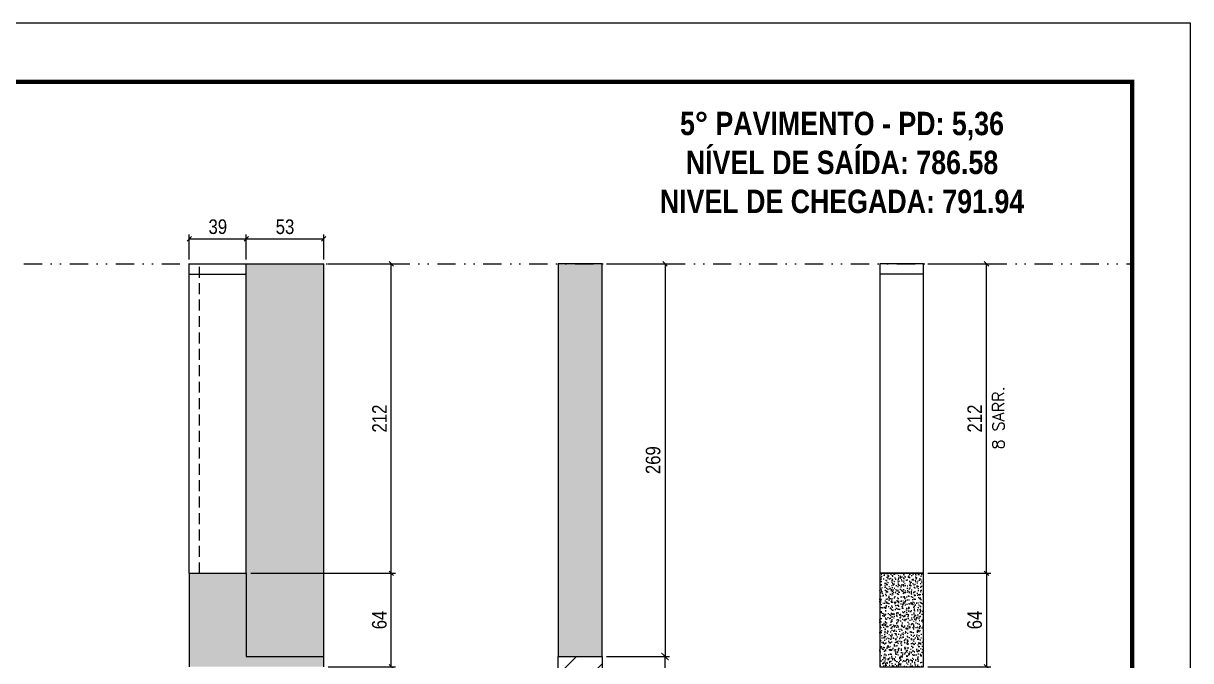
# Model space of a CAD drawing. Extents: x 28748 to 35002, y 14885 to 43501.
# Drawn here: x 31033 to 31832, y 41916 to 42352 of the extents above; entities that cross this region are included whole.
import ezdxf

# ---------------------------------------------------------------- set-up
doc = ezdxf.new("R2010")
doc.units = 0
for name, pattern in [('DASHED', [0.75, 0.5, -0.25]), ('DIVIDE2', [0.625, 0.25, -0.125, 0, -0.125, 0, -0.125]), ('HIDDEN', [0.375, 0.25, -0.125])]:
    doc.linetypes.add(name, pattern=pattern)
for name, color, linetype in [('COTA', 241, 'Continuous'), ('NOMENCLATURA', 7, 'Continuous'), ('Nível', 160, 'Continuous'), ('Painéis', 200, 'Continuous'), ('SARR_2.2x7', 40, 'Continuous'), ('Sarrafo de Pressão', 42, 'HIDDEN')]:
    doc.layers.add(name, color=color, linetype=linetype)
for name, color, linetype, lineweight in [('Folhas', 255, 'Continuous', 9), ('Hachura', 251, 'Continuous', 9), ('SARRAFO DE PRESSAO', 251, 'DASHED', 9), ('Texto Seção', 7, 'Continuous', 15)]:
    doc.layers.add(name, color=color, linetype=linetype, lineweight=lineweight)
doc.styles.add('COTA TECNICA', font='techl___.ttf', dxfattribs={"height": 10})
doc.styles.add('ROMANC', font='techb___.ttf', dxfattribs={"height": 2.5})
doc.styles.add('ROMANS', font='romans.shx')
doc.dimstyles.new('Cota Paínel', dxfattribs={"dimtxt": 7, "dimasz": 5, "dimexe": 3, "dimexo": 3, "dimgap": 3, "dimtad": 1, "dimdec": 1, "dimzin": 12, "dimdsep": 46, "dimtxsty": 'ROMANS', "dimblk": 'ARCHTICK', "dimcen": 0, "dimclrd": 4, "dimclre": 4, "dimclrt": 1, "dimadec": 1, "dimazin": 3, "dimtfac": 1, "dimtdec": 1, "dimtmove": 0, "dimatfit": 3, "dimldrblk": 'OBLIQUE', "dimfxl": 1, "dimtolj": 1, "dimtzin": 12, "dimarcsym": 0})
doc.dimstyles.new('PAINEL', dxfattribs={"dimtxt": 10, "dimasz": 3, "dimexe": 3, "dimexo": 3, "dimgap": 3, "dimtad": 1, "dimdec": 1, "dimzin": 12, "dimdsep": 46, "dimtxsty": 'COTA TECNICA', "dimblk1": 'OBLIQUE', "dimblk2": 'OBLIQUE', "dimsah": 1, "dimcen": 0.9, "dimclrd": 4, "dimclre": 4, "dimclrt": 240, "dimadec": 1, "dimazin": 3, "dimtfac": 1, "dimtdec": 1, "dimtmove": 0, "dimatfit": 3, "dimfxl": 1, "dimtolj": 1, "dimtzin": 12, "dimarcsym": 0})

# ---------------------------------------------------------------- blocks, each defined once
blk = doc.blocks.new('9999999999')
at = {"layer": 'Folhas'}
blk.add_lwpolyline([(98138.98, 34190.21), (99623.98, 34190.21), (99623.98, 35240.21), (98138.98, 35240.21)], close=True, dxfattribs=at)
at = {"layer": 'Folhas', "color": 30, "const_width": 3}
blk.add_lwpolyline([(98213.98, 34230.21), (99583.98, 34230.21), (99583.98, 35200.21), (98213.98, 35200.21)], close=True, dxfattribs=at)
blk = doc.blocks.new('_Oblique')
at = {"color": 0, "linetype": 'ByBlock', "lineweight": -2}
blk.add_line((-0.5, -0.5), (0.5, 0.5), dxfattribs=at)
blk = doc.blocks.new('*D1494')
at = {"layer": 'COTA', "color": 4, "linetype": 'ByBlock', "lineweight": -2, "transparency": 16777216}
for p, q in [((31431.92, 42187.41), (31475.01, 42187.41)), ((31472.01, 42187.41), (31472.01, 41918.41)), ((31431.92, 41918.41), (31475.01, 41918.41))]:
    blk.add_line(p, q, dxfattribs=at)
at = {"layer": 'Defpoints', "color": 0, "linetype": 'ByBlock', "transparency": 16777216}
for p in [(31428.92, 42187.41), (31428.92, 41918.41), (31472.01, 41918.41)]:
    blk.add_point(p, dxfattribs=at)
at = {"layer": 'COTA', "color": 4, "linetype": 'ByBlock', "lineweight": -2, "transparency": 16777216, "xscale": 3, "yscale": 3, "zscale": 3}
for p, rotation in [((31472.01, 42187.41), 90), ((31472.01, 41918.41), 270)]:
    blk.add_blockref('_Oblique', p, dxfattribs=dict(at, rotation=rotation))
at = {"layer": 'COTA', "color": 240, "linetype": 'ByBlock', "transparency": 16777216, "insert": (31463.87, 42052.91), "char_height": 10, "attachment_point": 5, "rotation": 90, "style": 'COTA TECNICA'}
blk.add_mtext('\\A1;269', dxfattribs=at)
blk = doc.blocks.new('*D1486')
at = {"layer": 'COTA', "color": 4, "linetype": 'ByBlock', "lineweight": -2, "transparency": 16777216}
for p, q in [((31651.99, 41975.41), (31695.08, 41975.41)), ((31692.08, 41975.41), (31692.08, 41911.41)), ((31651.99, 41911.41), (31695.08, 41911.41))]:
    blk.add_line(p, q, dxfattribs=at)
at = {"layer": 'Defpoints', "color": 0, "linetype": 'ByBlock', "transparency": 16777216}
for p in [(31648.99, 41975.41), (31648.99, 41911.41), (31692.08, 41911.41)]:
    blk.add_point(p, dxfattribs=at)
at = {"layer": 'COTA', "color": 4, "linetype": 'ByBlock', "lineweight": -2, "transparency": 16777216, "xscale": 3, "yscale": 3, "zscale": 3}
for p, rotation in [((31692.08, 41975.41), 90), ((31692.08, 41911.41), 270)]:
    blk.add_blockref('_Oblique', p, dxfattribs=dict(at, rotation=rotation))
at = {"layer": 'COTA', "color": 240, "linetype": 'ByBlock', "transparency": 16777216, "insert": (31683.98, 41943.41), "char_height": 10, "attachment_point": 5, "rotation": 90, "style": 'COTA TECNICA'}
blk.add_mtext('\\A1;64', dxfattribs=at)
blk = doc.blocks.new('*D197')
at = {"layer": 'COTA', "color": 4, "lineweight": -2, "transparency": 16777216}
for p, q in [((31188.35, 41975.41), (31287.59, 41975.41)), ((31284.59, 41911.41), (31284.59, 41975.41)), ((31241.35, 41911.41), (31287.59, 41911.41))]:
    blk.add_line(p, q, dxfattribs=at)
at = {"layer": 'Defpoints', "color": 0, "transparency": 16777216}
for p in [(31185.35, 41975.41), (31284.59, 41975.41), (31238.35, 41911.41)]:
    blk.add_point(p, dxfattribs=at)
at = {"layer": 'COTA', "color": 4, "lineweight": -2, "transparency": 16777216, "xscale": 3, "yscale": 3, "zscale": 3}
for p, rotation in [((31284.59, 41975.41), 90), ((31284.59, 41911.41), 270)]:
    blk.add_blockref('_Oblique', p, dxfattribs=dict(at, rotation=rotation))
at = {"layer": 'COTA', "color": 240, "transparency": 16777216, "insert": (31276.49, 41943.41), "char_height": 10, "attachment_point": 5, "rotation": 90, "style": 'COTA TECNICA'}
blk.add_mtext('\\A1;64', dxfattribs=at)
blk = doc.blocks.new('_ArchTick')
at = {"color": 0, "linetype": 'ByBlock', "const_width": 0.15}
blk.add_lwpolyline([(-0.5, -0.5), (0.5, 0.5)], dxfattribs=at)
blk = doc.blocks.new('*D2161')
at = {"layer": 'COTA', "color": 4, "lineweight": -2, "transparency": 16777216}
for p, q in [((31431.92, 41918.41), (31475.01, 41918.41)), ((31472.01, 41842.41), (31472.01, 41918.41)), ((31431.92, 41842.41), (31475.01, 41842.41))]:
    blk.add_line(p, q, dxfattribs=at)
at = {"layer": 'Defpoints', "color": 0, "transparency": 16777216}
for p in [(31428.92, 41918.41), (31472.01, 41918.41), (31428.92, 41842.41)]:
    blk.add_point(p, dxfattribs=at)
at = {"layer": 'COTA', "color": 4, "lineweight": -2, "transparency": 16777216, "xscale": 5, "yscale": 5, "zscale": 5}
for p, rotation in [((31472.01, 41918.41), 90), ((31472.01, 41842.41), 270)]:
    blk.add_blockref('_ArchTick', p, dxfattribs=dict(at, rotation=rotation))
at = {"layer": 'COTA', "color": 1, "transparency": 16777216, "insert": (31465.51, 41880.41), "char_height": 7, "attachment_point": 5, "rotation": 90, "style": 'ROMANS'}
blk.add_mtext('\\A1;76', dxfattribs=at)
blk = doc.blocks.new('*D2220')
at = {"layer": 'COTA', "color": 4, "lineweight": -2, "transparency": 16777216}
for p, q in [((31651.99, 42187.41), (31695.08, 42187.41)), ((31692.08, 41975.41), (31692.08, 42187.41)), ((31651.99, 41975.41), (31695.08, 41975.41))]:
    blk.add_line(p, q, dxfattribs=at)
at = {"layer": 'Defpoints', "color": 0, "transparency": 16777216}
for p in [(31648.99, 42187.41), (31692.08, 42187.41), (31648.99, 41975.41)]:
    blk.add_point(p, dxfattribs=at)
at = {"layer": 'COTA', "color": 4, "lineweight": -2, "transparency": 16777216, "xscale": 3, "yscale": 3, "zscale": 3}
for p, rotation in [((31692.08, 42187.41), 90), ((31692.08, 41975.41), 270)]:
    blk.add_blockref('_Oblique', p, dxfattribs=dict(at, rotation=rotation))
at = {"layer": 'COTA', "color": 240, "transparency": 16777216, "insert": (31684.02, 42081.41), "char_height": 10, "attachment_point": 5, "rotation": 90, "style": 'COTA TECNICA'}
blk.add_mtext('\\A1;212', dxfattribs=at)
blk = doc.blocks.new('*D2225')
at = {"layer": 'COTA', "color": 4, "lineweight": -2, "transparency": 16777216}
for p, q in [((31241.35, 42187.41), (31287.59, 42187.41)), ((31284.59, 41975.41), (31284.59, 42187.41)), ((31188.35, 41975.41), (31287.59, 41975.41))]:
    blk.add_line(p, q, dxfattribs=at)
at = {"layer": 'Defpoints', "color": 0, "transparency": 16777216}
for p in [(31238.35, 42187.41), (31284.59, 42187.41), (31185.35, 41975.41)]:
    blk.add_point(p, dxfattribs=at)
at = {"layer": 'COTA', "color": 4, "lineweight": -2, "transparency": 16777216, "xscale": 3, "yscale": 3, "zscale": 3}
for p, rotation in [((31284.59, 42187.41), 90), ((31284.59, 41975.41), 270)]:
    blk.add_blockref('_Oblique', p, dxfattribs=dict(at, rotation=rotation))
at = {"layer": 'COTA', "color": 240, "transparency": 16777216, "insert": (31276.53, 42081.41), "char_height": 10, "attachment_point": 5, "rotation": 90, "style": 'COTA TECNICA'}
blk.add_mtext('\\A1;212', dxfattribs=at)
blk = doc.blocks.new('*D2226')
at = {"layer": 'COTA', "color": 4, "lineweight": -2, "transparency": 16777216}
for p, q in [((31146.35, 42190.41), (31146.35, 42207.54)), ((31146.35, 42204.54), (31185.35, 42204.54)), ((31185.35, 42190.41), (31185.35, 42207.54))]:
    blk.add_line(p, q, dxfattribs=at)
at = {"layer": 'Defpoints', "color": 0, "transparency": 16777216}
for p in [(31185.35, 42204.54), (31146.35, 42187.41), (31185.35, 42187.41)]:
    blk.add_point(p, dxfattribs=at)
at = {"layer": 'COTA', "color": 4, "lineweight": -2, "transparency": 16777216, "xscale": 3, "yscale": 3, "zscale": 3, "rotation": 180}
blk.add_blockref('_Oblique', (31146.35, 42204.54), dxfattribs=at)
at = {"layer": 'COTA', "color": 4, "lineweight": -2, "transparency": 16777216, "xscale": 3, "yscale": 3, "zscale": 3}
blk.add_blockref('_Oblique', (31185.35, 42204.54), dxfattribs=at)
at = {"layer": 'COTA', "color": 240, "transparency": 16777216, "insert": (31165.85, 42212.79), "char_height": 10, "attachment_point": 5, "style": 'COTA TECNICA'}
blk.add_mtext('\\A1;39', dxfattribs=at)
blk = doc.blocks.new('*D2227')
at = {"layer": 'COTA', "color": 4, "lineweight": -2, "transparency": 16777216}
for p, q in [((31185.35, 42190.41), (31185.35, 42207.54)), ((31185.35, 42204.54), (31238.35, 42204.54)), ((31238.35, 42190.41), (31238.35, 42207.54))]:
    blk.add_line(p, q, dxfattribs=at)
at = {"layer": 'Defpoints', "color": 0, "transparency": 16777216}
for p in [(31238.35, 42204.54), (31185.35, 42187.41), (31238.35, 42187.41)]:
    blk.add_point(p, dxfattribs=at)
at = {"layer": 'COTA', "color": 4, "lineweight": -2, "transparency": 16777216, "xscale": 3, "yscale": 3, "zscale": 3, "rotation": 180}
blk.add_blockref('_Oblique', (31185.35, 42204.54), dxfattribs=at)
at = {"layer": 'COTA', "color": 4, "lineweight": -2, "transparency": 16777216, "xscale": 3, "yscale": 3, "zscale": 3}
blk.add_blockref('_Oblique', (31238.35, 42204.54), dxfattribs=at)
at = {"layer": 'COTA', "color": 240, "transparency": 16777216, "insert": (31211.85, 42212.76), "char_height": 10, "attachment_point": 5, "style": 'COTA TECNICA'}
blk.add_mtext('\\A1;53', dxfattribs=at)

msp = doc.modelspace()

# ---------------------------------------------------------------- hatches: boundary and pattern name
at = {"layer": 'COTA', "linetype": 'ByBlock'}
h = msp.add_hatch(dxfattribs=at)
h.set_pattern_fill('AR-CONC', color=256, scale=0.03)
h.paths.add_polyline_path([(31238.35, 41911.41), (31238.35, 42187.41), (31185.35, 42187.41), (31185.35, 41975.41), (31146.35, 41975.41), (31146.35, 41911.41)])
h = msp.add_hatch(dxfattribs=at)
h.set_pattern_fill('AR-CONC', color=256, scale=0.03)
h.set_pattern_definition([(50, (-100302.658, 8337.4998), (5.46554007, -0.47817257), [0.5715, -6.2865]), (355, (-100302.658, 8337.5), (-1.05730264, 5.73170536), [0.4572, -5.02921753]), (100.4514447, (-100302.2025, 8337.46), (4.40823741, 5.25353256), [0.48570026, -5.34270734]), (46.1842, (-100302.658, 8339.024), (8.13237123, -1.26126984), [0.85725, -9.42975]), (96.6355576, (-100301.98, 8338.919), (7.122124, 7.42278374), [0.7285507, -8.01406824]), (351.184151, (-100302.658, 8339.024), (7.122124, 7.42278374), [0.685799, -7.54379196]), (21, (-100301.896, 8338.6428), (4.54843174, -3.06795595), [0.5715, -6.2865]), (326, (-100301.896, 8338.643), (1.85406085, 5.52563898), [0.4572, -5.0292]), (71.451445, (-100301.517, 8338.387), (6.40249258, 2.45768307), [0.48570026, -5.34269813]), (37.5, (-100302.658, 8337.4998), (0.092658098, 2.536651166), [0, -4.96824, 0, -5.1054, 0, -5.04825]), (7.5, (-100302.658, 8337.4998), (2.004589875, 3.005417245), [0, -2.91084, 0, -4.85394, 0, -1.92405]), (327.5, (-100304.3572, 8337.4998), (4.067717855, -0.17186232), [0, -1.905, 0, -5.9436, 0, -7.8867]), (317.5, (-100305.1192, 8337.4998), (4.44387544, 0.76279473), [0, -2.4765, 0, -3.94716, 0, -5.6007])])
h.paths.add_polyline_path([(31428.92, 42187.41), (31398.92, 42187.41), (31398.92, 41918.41), (31428.92, 41918.41)])
h = msp.add_hatch(dxfattribs=at)
h.set_pattern_fill('AR-CONC', color=256, scale=0.03)
h.set_pattern_definition([(50, (-100272.658, 8185.4998), (5.46554007, -0.47817257), [0.5715, -6.2865]), (355, (-100272.658, 8185.5), (-1.05730264, 5.73170536), [0.4572, -5.02921753]), (100.4514447, (-100272.2025, 8185.46), (4.40823741, 5.25353256), [0.48570026, -5.34270734]), (46.1842, (-100272.658, 8187.024), (8.13237123, -1.26126984), [0.85725, -9.42975]), (96.6355576, (-100271.98, 8186.919), (7.122124, 7.42278374), [0.7285507, -8.01406824]), (351.184151, (-100272.658, 8187.024), (7.122124, 7.42278374), [0.685799, -7.54379196]), (21, (-100271.896, 8186.6428), (4.54843174, -3.06795595), [0.5715, -6.2865]), (326, (-100271.896, 8186.643), (1.85406085, 5.52563898), [0.4572, -5.0292]), (71.451445, (-100271.517, 8186.387), (6.40249258, 2.45768307), [0.48570026, -5.34269813]), (37.5, (-100272.658, 8185.4998), (0.092658098, 2.536651166), [0, -4.96824, 0, -5.1054, 0, -5.04825]), (7.5, (-100272.658, 8185.4998), (2.004589875, 3.005417245), [0, -2.91084, 0, -4.85394, 0, -1.92405]), (327.5, (-100274.3572, 8185.4998), (4.067717855, -0.17186232), [0, -1.905, 0, -5.9436, 0, -7.8867]), (317.5, (-100275.1192, 8185.4998), (4.44387544, 0.76279473), [0, -2.4765, 0, -3.94716, 0, -5.6007])])
h.paths.add_polyline_path([(31648.99, 41975.41), (31618.99, 41975.41), (31618.99, 41911.41), (31648.99, 41911.41)])
at = {"layer": 'Hachura', "linetype": 'ByBlock'}
h = msp.add_hatch(dxfattribs=at)
h.set_pattern_fill('ANSI31', color=256, scale=5)
h.paths.add_polyline_path([(31428.92, 41918.41), (31398.92, 41918.41), (31398.92, 41842.41), (31428.92, 41842.41)])

# ---------------------------------------------------------------- linework, layer by layer
at = {"layer": 'COTA', "linetype": 'ByBlock'}
for p, q in [((31185.35, 42187.41), (31238.35, 42187.41)), ((31238.35, 41911.41), (31238.35, 42187.41)), ((31185.35, 41975.41), (31185.35, 41918.41)), ((31185.35, 41918.41), (31238.35, 41918.41))]:
    msp.add_line(p, q, dxfattribs=at)
for points in [[(31398.92, 41918.41), (31428.92, 41918.41), (31428.92, 42187.41), (31398.92, 42187.41)], [(31618.99, 41911.41), (31648.99, 41911.41), (31648.99, 41975.41), (31618.99, 41975.41)]]:
    msp.add_lwpolyline(points, close=True, dxfattribs=at)
msp.add_lwpolyline([(31146.35, 41975.41), (31146.35, 41975.41), (31146.35, 41911.41), (31146.35, 41911.41)], dxfattribs=at)
at = {"layer": 'Nível', "color": 4, "linetype": 'DIVIDE2', "ltscale": 50}
msp.add_line((30781.5, 42187.41), (31791.84, 42187.41), dxfattribs=at)
at = {"layer": 'Painéis'}
for p, q in [((31146.35, 41975.41), (31146.35, 42187.41)), ((31146.35, 42187.41), (31185.35, 42187.41)), ((31185.35, 41975.41), (31185.35, 42187.41)), ((31648.99, 42187.41), (31618.99, 42187.41)), ((31618.99, 42187.41), (31618.99, 41975.41)), ((31648.99, 41975.41), (31648.99, 42187.41)), ((31146.35, 41975.41), (31185.35, 41975.41)), ((31618.99, 41975.41), (31648.99, 41975.41))]:
    msp.add_line(p, q, dxfattribs=at)
msp.add_lwpolyline([(31398.92, 41918.41), (31428.92, 41918.41), (31428.92, 41842.41), (31398.92, 41842.41)], close=True, dxfattribs=at)
at = {"layer": 'SARR_2.2x7'}
for p, q in [((31146.35, 42180.41), (31185.35, 42180.41)), ((31648.99, 42180.41), (31618.99, 42180.41))]:
    msp.add_line(p, q, dxfattribs=at)
at = {"layer": 'Sarrafo de Pressão', "ltscale": 30}
msp.add_line((31153.35, 41975.41), (31153.35, 42187.41), dxfattribs=at)

# ---------------------------------------------------------------- block references
at = {"layer": 'SARRAFO DE PRESSAO', "color": 6, "linetype": 'ByBlock'}
msp.add_blockref('9999999999', (-67792.14, 7111.96), dxfattribs=at)

# ---------------------------------------------------------------- texts
at = {"layer": 'NOMENCLATURA', "color": 2, "insert": (31593.17, 42318.23), "char_height": 16, "attachment_point": 2, "style": 'ROMANC'}
msp.add_mtext_dynamic_manual_height_columns('\\P5° PAVIMENTO - PD: 5,36\\PNÍVEL DE SAÍDA: 786.58\\PNIVEL DE CHEGADA: 791.94', width=300.2766, gutter_width=1, heights=[0], dxfattribs=at)
at = {"layer": 'Texto Seção', "linetype": 'Continuous', "style": 'ROMANS'}
msp.add_text('8 SARR.', height=8, rotation=90, dxfattribs=at).set_placement((31704.26, 42060.31))

# ---------------------------------------------------------------- dimensions: what is measured, and where the dimension line sits
at = {"layer": 'COTA'}
for base, p1, p2, picture, middle in [((31185.35, 42204.54), (31146.35, 42187.41), (31185.35, 42187.41), '*D2226', (31165.85, 42212.79)), ((31238.35, 42204.54), (31185.35, 42187.41), (31238.35, 42187.41), '*D2227', (31211.85, 42212.76))]:
    dim = msp.add_linear_dim(base=base, p1=p1, p2=p2, dimstyle='PAINEL', dxfattribs=at)
    dim.commit()
    dim.dimension.update_dxf_attribs({"geometry": picture, "text_midpoint": middle})
for base, p1, p2, dimstyle, picture, middle in [((31284.59, 42187.41), (31185.35, 41975.41), (31238.35, 42187.41), 'PAINEL', '*D2225', (31276.53, 42081.41)), ((31692.08, 42187.41), (31648.99, 41975.41), (31648.99, 42187.41), 'PAINEL', '*D2220', (31684.02, 42081.41)), ((31472.01, 41918.41), (31428.92, 41842.41), (31428.92, 41918.41), 'Cota Paínel', '*D2161', (31465.51, 41880.41))]:
    dim = msp.add_linear_dim(base=base, p1=p1, p2=p2, angle=90, dimstyle=dimstyle, dxfattribs=at)
    dim.commit()
    dim.dimension.update_dxf_attribs({"geometry": picture, "text_midpoint": middle})
at = {"layer": 'COTA', "linetype": 'ByBlock'}
for base, p1, p2, picture, middle in [((31472.01, 41918.41), (31428.92, 42187.41), (31428.92, 41918.41), '*D1494', (31463.87, 42052.91)), ((31692.08, 41911.41), (31648.99, 41975.41), (31648.99, 41911.41), '*D1486', (31683.98, 41943.41))]:
    dim = msp.add_linear_dim(base=base, p1=p1, p2=p2, angle=90, dimstyle='PAINEL', dxfattribs=at)
    dim.commit()
    dim.dimension.update_dxf_attribs({"geometry": picture, "text_midpoint": middle})
at = {"layer": 'COTA'}
dim = msp.add_linear_dim(base=(31284.59, 41975.41), p1=(31238.35, 41911.41), p2=(31185.35, 41975.41), angle=90, dimstyle='PAINEL', override={"dimarcsym": 2}, dxfattribs=at)
dim.commit()
dim.dimension.update_dxf_attribs({"geometry": '*D197', "text_midpoint": (31284.59, 41943.41), "dimtype": 160})

doc.saveas('drawing.dxf')
